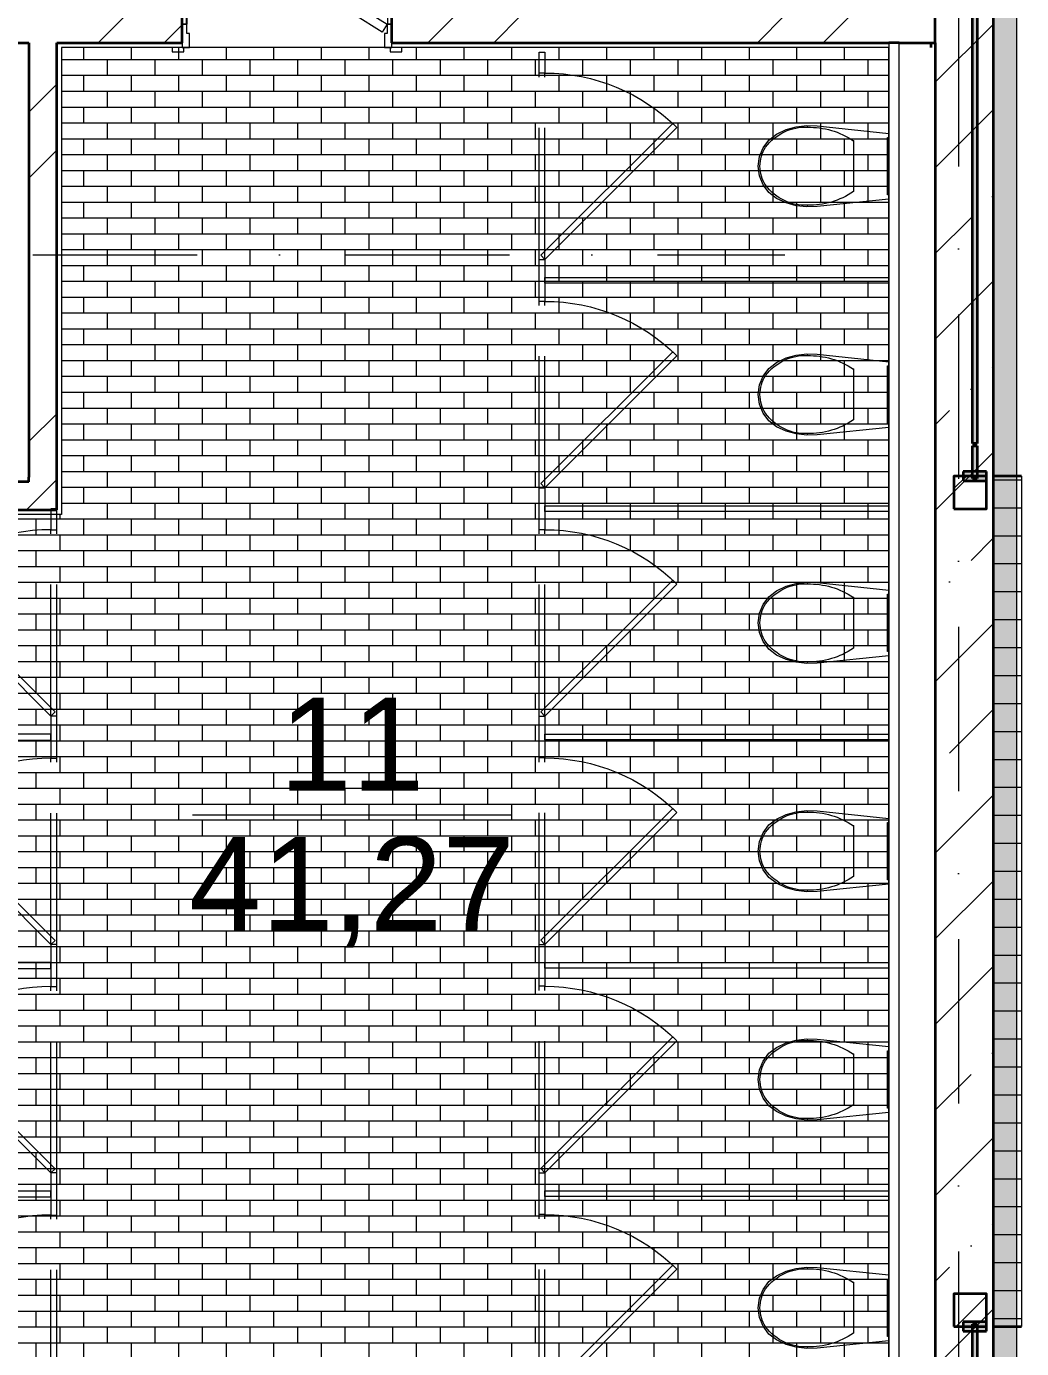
# Model space of a CAD drawing. Header units: millimetres. Extents: x -34838 to 729576, y -214038 to 121482.
# Drawn here: x 618180 to 622450, y -52929 to -47254 of the extents above; entities that cross this region are included whole.
import ezdxf
from ezdxf.enums import TextEntityAlignment as Align

# ---------------------------------------------------------------- set-up
doc = ezdxf.new("R2010")
doc.units = ezdxf.units.MM
doc.header["$MEASUREMENT"] = 0
for name, pattern in [('Невидимая', [782.444447, 564.444447, -218]), ('Штриховая', [1128.888893, 564.444447, -564.444447]), ('Штрихпунктирная', [1340.555525, 705.555534, -352.777767, 0, -282.222223])]:
    doc.linetypes.add(name, pattern=pattern)
doc.layers.add('0_Ном._пера__54', color=7, linetype='Continuous', lineweight=15, true_color=0x5f5f5f)
for name, color, linetype in [('А _ ОСІ КООРДИНАЦІЙНІ.3D', 7, 'Continuous'), ('АБ _ 0 _ СТІНИ _ ЗОВНІШНІ .3D', 7, 'Continuous'), ('АБ _ 0 _ СТІНИ _ НАВІСНІ .3D', 7, 'Continuous'), ('АБ _ 0 _ СТІНИ _ ПЕРЕГОРОДКИ (ГК).3D', 7, 'Continuous'), ('АБ _ 1 _ КОЛОНИ _ КБ.3D', 7, 'Continuous'), ('АП _ 0 _ ОБЛАДНАННЯ (НИЖНЄ).3D', 7, 'Continuous'), ('АП _ ТЕП _ ЗОНИ ПРИМІЩЕНЬ .3D', 7, 'Continuous'), ('Двери ARCHICAD', 7, 'Continuous')]:
    doc.layers.add(name, color=color, linetype=linetype)
for name, color, linetype, lineweight in [('А _ ОСІ КООРДИНАЦІЙНІ.3D_Ном._пера__105', 7, 'Continuous', 13), ('А _ ОСІ КООРДИНАЦІЙНІ.3D_Ном._пера__25', 7, 'Continuous', 0), ('АБ _ 0 _ СТІНИ _ ЗОВНІШНІ .3D_Ном._пера__1', 7, 'Continuous', 13), ('АБ _ 0 _ СТІНИ _ ЗОВНІШНІ .3D_Ном._пера__27', 7, 'Continuous', 35), ('АБ _ 0 _ СТІНИ _ ЗОВНІШНІ .3D_Ном._пера__67', 7, 'Continuous', 15), ('АБ _ 0 _ СТІНИ _ НАВІСНІ .3D_Ном._пера__27', 7, 'Continuous', 35), ('АБ _ 0 _ СТІНИ _ ПЕРЕГОРОДКИ (ГК).3D_Ном._пера__67', 7, 'Continuous', 15), ('АБ _ 1 _ КОЛОНИ _ КБ.3D_Ном._пера__28', 7, 'Continuous', 35), ('АП _ 0 _ ОБЛАДНАННЯ (НИЖНЄ).3D_Ном._пера__1', 7, 'Continuous', 13), ('АП _ ТЕП _ ЗОНИ ПРИМІЩЕНЬ .3D_Ном._пера__122', 255, 'Continuous', 0), ('Двери ARCHICAD_Ном._пера__1', 7, 'Continuous', 13), ('Двери ARCHICAD_Ном._пера__23', 7, 'Continuous', 20), ('Двери ARCHICAD_Ном._пера__27', 7, 'Continuous', 35), ('Двери ARCHICAD_Ном._пера__3', 7, 'Continuous', 15), ('Паспорта Зон ARCHICAD_Ном._пера__5', 7, 'Continuous', 0)]:
    doc.layers.add(name, color=color, linetype=linetype, lineweight=lineweight)
doc.styles.add('СГЕНЕРИР_СТИЛЬ_1', font='Arial.ttf')
pattern_1 = [(45, (0, 0), (-707.107, 707.107), []), (45, (-141.4, 141.4), (-707.107, 707.107), [])]
pattern_2 = [(0, (0, 0), (0, 150), [0, -150])]
pattern_3 = [(45, (0, 0), (-318.198, 318.198), []), (45, (-106.07, 106.07), (-318.198, 318.198), [])]

# ---------------------------------------------------------------- blocks, each defined once
blk = doc.blocks.new('Жіночі санвузли_11_9_4', base_point=(93396.2, 3596.8))
at = {"layer": 'АП _ ТЕП _ ЗОНИ ПРИМІЩЕНЬ .3D', "linetype": 'Continuous', "lineweight": 0, "true_color": 0xffffff}
h = blk.add_hatch(dxfattribs=at)
h.set_pattern_fill('П___ЦЕГЛА_ЛОЖКОВАЯ_ПЕРЕВ_D7', style=0, pattern_type=2)
h.set_pattern_definition([(0, (0, 0), (0, 68), []), (90, (0, 0), (-204, 0), [68, -68]), (90, (102, 68), (-204, 0), [68, -68])])
h.paths.add_polyline_path([(95700, -1850), (95700, 6890.5), (92150, 6890.5), (92150, 4886), (90630, 4886), (90630, -1850)])
at = {"layer": 'Паспорта Зон ARCHICAD_Ном._пера__5', "color": 7, "linetype": 'Continuous', "lineweight": 0}
blk.add_line((92712.3, 3596.8), (94080.1, 3596.8), dxfattribs=at)
at = {"layer": 'Паспорта Зон ARCHICAD_Ном._пера__5', "color": 7, "lineweight": 0, "style": 'СГЕНЕРИР_СТИЛЬ_1'}
for tag, p in [('ROOM_NUMBER', (93396.2, 3899.7)), ('ROOM_AREA', (93396.2, 3300.9))]:
    blk.add_attdef(tag, text='', height=400, dxfattribs=at).set_placement(p, align=Align.MIDDLE_CENTER)
blk = doc.blocks.new('Стена_5_4', base_point=(96075, -2075))
at = {"layer": 'АБ _ 0 _ СТІНИ _ ЗОВНІШНІ .3D', "linetype": 'Continuous', "lineweight": 0, "true_color": 0x000000}
h = blk.add_hatch(dxfattribs=at)
h.set_pattern_fill('М___БЕТОН_АРМОВАНИЙ___З__C5', color=18, style=0, pattern_type=2)
h.set_pattern_definition([(45, (0, 0), (-367.6955, 367.6955), []), (45, (-183.85, 183.85), (-367.6955, 367.6955), [390, -130, 0, -130])])
h.paths.add_polyline_path([(96150, -1950), (96150, 11975), (95900, 11975), (95900, -1950)])
h = blk.add_hatch(dxfattribs=at)
h.set_pattern_fill('М___ІЗОЛЯЦІЯ_ПІНОПЛАСТ_0004', color=18, style=0, pattern_type=2)
h.set_pattern_definition([(90, (0, 0), (-86.60254, 0), [50, -100]), (90, (-43.3, 75), (-86.60254, 0), [50, -100]), (150, (-2e-13, 50), (43.30127, 75), [50, -100]), (150, (-86.6, 50), (43.30127, 75), [50, -100]), (210, (0, 0), (-43.30127, 75), [50, -100]), (210, (-86.6, -3e-13), (-43.30127, 75), [50, -100])])
h.paths.add_polyline_path([(96250, -1950), (96250, 11975), (96150, 11975), (96150, -1950)])
at = {"layer": 'АБ _ 0 _ СТІНИ _ ЗОВНІШНІ .3D_Ном._пера__27', "color": 7, "linetype": 'Continuous', "lineweight": 35}
for p, q in [((96150, -1950), (96150, 11975)), ((95900, 6910.5), (95900, 7030.5)), ((95880, 6910.5), (95900, 6910.5)), ((95900, 6910.5), (95900, -1950))]:
    blk.add_line(p, q, dxfattribs=at)
at = {"layer": 'АБ _ 0 _ СТІНИ _ ЗОВНІШНІ .3D_Ном._пера__67', "color": 7, "linetype": 'Continuous', "lineweight": 15}
blk.add_line((96250, -1950), (96250, 11975), dxfattribs=at)
blk = doc.blocks.new('Стена_10_4', base_point=(96270, 5050.4))
at = {"layer": 'АБ _ 0 _ СТІНИ _ ЗОВНІШНІ .3D', "linetype": 'Continuous', "lineweight": 0, "true_color": 0x000000}
h = blk.add_hatch(dxfattribs=at)
h.set_pattern_fill('М___ФАНЕРА_1_0004', color=18, style=0, pattern_type=2)
h.set_pattern_definition([(0, (0, 0), (0, 120), [])])
h.paths.add_polyline_path([(96270, 5050.4), (96150, 5050.4), (96150, 1400.4), (96270, 1400.4)])
at = {"layer": 'АБ _ 0 _ СТІНИ _ ЗОВНІШНІ .3D_Ном._пера__1', "color": 7, "linetype": 'Continuous', "lineweight": 13, "flags": 128}
for points in [[(96150, 5050.4), (96150, 1400.4)], [(96270, 5050.4), (96270, 1400.4)]]:
    blk.add_lwpolyline(points, dxfattribs=at)
at = {"layer": 'АБ _ 0 _ СТІНИ _ ЗОВНІШНІ .3D_Ном._пера__27', "color": 7, "linetype": 'Continuous', "lineweight": 35}
blk.add_line((96270, 5050.4), (96150, 5050.4), dxfattribs=at)
at = {"layer": 'АБ _ 0 _ СТІНИ _ ЗОВНІШНІ .3D_Ном._пера__27', "color": 7, "linetype": 'Continuous', "lineweight": 35, "flags": 128}
blk.add_lwpolyline([(96150, 1400.4), (96270, 1400.4)], dxfattribs=at)
blk = doc.blocks.new('Металлическая Дверь 22_4')
at = {"layer": 'Двери ARCHICAD_Ном._пера__1', "color": 7, "linetype": 'Continuous', "lineweight": 13}
blk.add_arc((430, 0), 860, 148.0002, 180, dxfattribs=at)
at = {"layer": 'Двери ARCHICAD_Ном._пера__23', "color": 7, "linetype": 'Continuous', "lineweight": 20}
for p, q in [((-430, 0), (-450, 0)), ((-450, 0), (-450, -100)), ((-430, -40), (-430, 0)), ((450, 0), (430, 0)), ((430, 0), (430, -40)), ((450, -100), (450, 0)), ((-418, -40), (-430, -40)), ((-418, -100), (-418, -40)), ((430, -40), (418, -40)), ((418, -40), (418, -100)), ((-450, -100), (-418, -100)), ((418, -100), (450, -100))]:
    blk.add_line(p, q, dxfattribs=at)
at = {"layer": 'Двери ARCHICAD_Ном._пера__27', "color": 7, "linetype": 'Continuous', "lineweight": 35}
for p, q in [((-450, 0), (-450, 40)), ((-450, 0), (-450, 40)), ((-450, -80), (-450, 0)), ((-450, -80), (-450, 0)), ((450, 0), (450, 40)), ((450, 0), (450, 40)), ((450, -80), (450, 0)), ((450, -80), (450, 0))]:
    blk.add_line(p, q, dxfattribs=at)
at = {"layer": 'Двери ARCHICAD_Ном._пера__3', "color": 7, "linetype": 'Continuous', "lineweight": 15}
for p, q in [((-320.5, 421.8), (-299.3, 455.7)), ((-299.3, 455.7), (430, 0)), ((408.8, -33.9), (-320.5, 421.8)), ((-443, 79), (-493, 79)), ((-493, 79), (-493, 60)), ((-493, 60), (-443, 60)), ((-431, 60), (-450, 60)), ((-450, 60), (-450, 0)), ((-443, 60), (-443, 79)), ((-431, 0), (-431, 60)), ((450, 60), (431, 60)), ((431, 60), (431, 0)), ((493, 79), (443, 79)), ((443, 79), (443, 60)), ((443, 60), (493, 60)), ((450, 0), (450, 60)), ((493, 60), (493, 79)), ((-450, 0), (-431, 0)), ((430, 0), (408.8, -33.9)), ((431, 0), (450, 0)), ((-443, -100), (-493, -100)), ((-493, -100), (-493, -119)), ((-443, -119), (-443, -100)), ((493, -100), (443, -100)), ((443, -100), (443, -119)), ((493, -119), (493, -100)), ((-493, -119), (-443, -119)), ((443, -119), (493, -119))]:
    blk.add_line(p, q, dxfattribs=at)
blk = doc.blocks.new('Стена_41_4', base_point=(96075, 6970.5))
at = {"layer": 'АБ _ 0 _ СТІНИ _ ЗОВНІШНІ .3D', "linetype": 'Continuous', "lineweight": 0, "true_color": 0x000000}
h = blk.add_hatch(dxfattribs=at)
h.set_pattern_fill('М___ЦЕГЛА_ОБЛИЧКУВАЛЬНА__3E', color=18, style=0, pattern_type=2)
h.set_pattern_definition(pattern_1)
h.paths.add_polyline_path([(91643.5, 6910.5), (92010, 6910.5), (92010, 7030.5), (91643.5, 7030.5)])
h = blk.add_hatch(dxfattribs=at)
h.set_pattern_fill('М___ЦЕГЛА_ОБЛИЧКУВАЛЬНА__3E', color=18, style=0, pattern_type=2)
h.set_pattern_definition(pattern_1)
h.paths.add_polyline_path([(92010, 6910.5), (92130, 6910.5), (92130, 7030.5), (92010, 7030.5)])
h = blk.add_hatch(dxfattribs=at)
h.set_pattern_fill('М___ЦЕГЛА_ОБЛИЧКУВАЛЬНА__3E', color=18, style=0, pattern_type=2)
h.set_pattern_definition(pattern_1)
h.paths.add_polyline_path([(92130, 6910.5), (92667.8, 6910.5), (92667.8, 7030.5), (92130, 7030.5)])
h = blk.add_hatch(dxfattribs=at)
h.set_pattern_fill('М___ЦЕГЛА_ОБЛИЧКУВАЛЬНА__3E', color=18, style=0, pattern_type=2)
h.set_pattern_definition(pattern_1)
h.paths.add_polyline_path([(93567.8, 6910.5), (95880, 6910.5), (95880, 7030.5), (93567.8, 7030.5)])
h = blk.add_hatch(dxfattribs=at)
h.set_pattern_fill('М___ЦЕГЛА_ОБЛИЧКУВАЛЬНА__3E', color=18, style=0, pattern_type=2)
h.set_pattern_definition(pattern_1)
h.paths.add_polyline_path([(95880, 7030.5), (95880, 6910.5), (95900, 6910.5), (95900, 7030.5)])
at = {"layer": 'АБ _ 0 _ СТІНИ _ ЗОВНІШНІ .3D_Ном._пера__27', "color": 7, "linetype": 'Continuous', "lineweight": 35}
for p, q in [((92667.8, 6910.5), (92667.8, 6990.5)), ((93567.8, 6910.5), (93567.8, 6990.5)), ((95900, 6910.5), (95900, 7030.5)), ((91643.5, 6910.5), (92010, 6910.5)), ((92010, 6910.5), (92010, 6890.5)), ((92130, 6890.5), (92130, 6910.5)), ((92130, 6910.5), (92667.8, 6910.5)), ((93567.8, 6910.5), (95700, 6910.5)), ((95730, 6910.5), (95700, 6910.5)), ((95745, 6910.5), (95730, 6910.5)), ((95745, 6910.5), (95880, 6910.5)), ((95880, 6910.5), (95900, 6910.5))]:
    blk.add_line(p, q, dxfattribs=at)
at = {"layer": 'АБ _ 0 _ СТІНИ _ ЗОВНІШНІ .3D_Ном._пера__27', "color": 7, "linetype": 'Continuous', "lineweight": 35, "flags": 128}
blk.add_lwpolyline([(95880, 6910.5), (95880, 6890.5)], dxfattribs=at)
at = {"layer": 'АБ _ 0 _ СТІНИ _ ЗОВНІШНІ .3D_Ном._пера__67', "color": 7, "linetype": 'Continuous', "lineweight": 15}
for p, q in [((95700, 6910.5), (95700, 6890.5)), ((95745, 6890.5), (95745, 6910.5))]:
    blk.add_line(p, q, dxfattribs=at)
at = {"layer": 'Двери ARCHICAD', "color": 7, "linetype": 'Continuous', "lineweight": 18, "zscale": 1000}
blk.add_blockref('Металлическая Дверь 22_4', (93117.8, 6990.5), dxfattribs=at)
blk = doc.blocks.new('Стена_44_4', base_point=(95700, 6970.5))
at = {"layer": 'АБ _ 0 _ СТІНИ _ ПЕРЕГОРОДКИ (ГК).3D', "linetype": 'Continuous', "lineweight": 0, "true_color": 0x000000}
h = blk.add_hatch(dxfattribs=at)
h.set_pattern_fill('М___ГІПСОКАРТОН_0004', color=18, style=0, pattern_type=2)
h.set_pattern_definition(pattern_2)
h.paths.add_polyline_path([(95730, 6890.5), (95745, 6890.5), (95745, 6910.5), (95730, 6910.5)])
h = blk.add_hatch(dxfattribs=at)
h.set_pattern_fill('М___ГІПСОКАРТОН_0004', color=18, style=0, pattern_type=2)
h.set_pattern_definition(pattern_2)
h.paths.add_polyline_path([(95745, -1950), (95745, 6890.5), (95730, 6890.5), (95730, -1950)])
at = {"layer": 'АБ _ 0 _ СТІНИ _ ЗОВНІШНІ .3D_Ном._пера__27', "color": 7, "linetype": 'Continuous', "lineweight": 35}
for p, q in [((95730, 6910.5), (95700, 6910.5)), ((95745, 6910.5), (95730, 6910.5))]:
    blk.add_line(p, q, dxfattribs=at)
at = {"layer": 'АБ _ 0 _ СТІНИ _ ЗОВНІШНІ .3D_Ном._пера__67', "color": 7, "linetype": 'Continuous', "lineweight": 15}
for p, q in [((95700, 6910.5), (95700, 6890.5)), ((95745, 6890.5), (95745, 6910.5))]:
    blk.add_line(p, q, dxfattribs=at)
at = {"layer": 'АБ _ 0 _ СТІНИ _ ПЕРЕГОРОДКИ (ГК).3D_Ном._пера__67', "color": 7, "linetype": 'Continuous', "lineweight": 15, "flags": 128}
for points in [[(95700, 6890.5), (95700, -1950)], [(95745, -1950), (95745, 6890.5)]]:
    blk.add_lwpolyline(points, dxfattribs=at)
blk = doc.blocks.new('Стена_50_4', base_point=(88540, 4966))
at = {"layer": 'АБ _ 0 _ СТІНИ _ ЗОВНІШНІ .3D', "linetype": 'Continuous', "lineweight": 0, "true_color": 0x000000}
h = blk.add_hatch(dxfattribs=at)
h.set_pattern_fill('М___ЦЕГЛА_ОБЛИЧКУВАЛЬНА__3E', color=18, style=0, pattern_type=2)
h.set_pattern_definition(pattern_1)
h.paths.add_polyline_path([(90180, 5026), (88600, 5026), (88600, 4906), (90180, 4906)])
h = blk.add_hatch(dxfattribs=at)
h.set_pattern_fill('М___ЦЕГЛА_ОБЛИЧКУВАЛЬНА__3E', color=18, style=0, pattern_type=2)
h.set_pattern_definition(pattern_1)
h.paths.add_polyline_path([(90430, 5026), (90180, 5026), (90180, 4906), (90430, 4906)])
h = blk.add_hatch(dxfattribs=at)
h.set_pattern_fill('М___ЦЕГЛА_ОБЛИЧКУВАЛЬНА__3E', color=18, style=0, pattern_type=2)
h.set_pattern_definition(pattern_1)
h.paths.add_polyline_path([(92010, 5026), (90430, 5026), (90430, 4906), (92010, 4906)])
h = blk.add_hatch(dxfattribs=at)
h.set_pattern_fill('М___ЦЕГЛА_ОБЛИЧКУВАЛЬНА__3E', color=18, style=0, pattern_type=2)
h.set_pattern_definition(pattern_1)
h.paths.add_polyline_path([(92010, 4906), (92130, 4906), (92010, 5026)])
h = blk.add_hatch(dxfattribs=at)
h.set_pattern_fill('М___ЦЕГЛА_ОБЛИЧКУВАЛЬНА__3E', color=18, style=0, pattern_type=2)
h.set_pattern_definition(pattern_1)
h.paths.add_polyline_path([(92010, 5026), (92130, 4906), (92130, 5026)])
at = {"layer": 'АБ _ 0 _ СТІНИ _ ЗОВНІШНІ .3D_Ном._пера__27', "color": 7, "linetype": 'Continuous', "lineweight": 35}
for p, q in [((88600, 5026), (88620, 5026)), ((90180, 5026), (88620, 5026)), ((90430, 5026), (90180, 5026)), ((92010, 5026), (90430, 5026)), ((92010, 5026), (92010, 5046)), ((92130, 4906), (92130, 5026)), ((88480, 4906), (88600, 4906)), ((88600, 4906), (89980, 4906)), ((90010, 4906), (89980, 4906)), ((90025, 4906), (90010, 4906)), ((90025, 4906), (90180, 4906)), ((90180, 4906), (90180, 4886)), ((90430, 4886), (90430, 4906)), ((90430, 4906), (90585, 4906)), ((90615, 4906), (90585, 4906)), ((90630, 4906), (90615, 4906)), ((90630, 4906), (92010, 4906)), ((92010, 4906), (92130, 4906))]:
    blk.add_line(p, q, dxfattribs=at)
at = {"layer": 'АБ _ 0 _ СТІНИ _ ЗОВНІШНІ .3D_Ном._пера__67', "color": 7, "linetype": 'Continuous', "lineweight": 15}
for p, q in [((89980, 4906), (89980, 4886)), ((90025, 4886), (90025, 4906)), ((90585, 4906), (90585, 4886)), ((90630, 4886), (90630, 4906))]:
    blk.add_line(p, q, dxfattribs=at)
blk = doc.blocks.new('Стена_51_4', base_point=(92070, 4966))
at = {"layer": 'АБ _ 0 _ СТІНИ _ ЗОВНІШНІ .3D', "linetype": 'Continuous', "lineweight": 0, "true_color": 0x000000}
h = blk.add_hatch(dxfattribs=at)
h.set_pattern_fill('М___ЦЕГЛА_ОБЛИЧКУВАЛЬНА__3E', color=18, style=0, pattern_type=2)
h.set_pattern_definition(pattern_1)
h.paths.add_polyline_path([(92010, 6890.5), (92130, 6890.5), (92130, 6910.5), (92010, 6910.5)])
h = blk.add_hatch(dxfattribs=at)
h.set_pattern_fill('М___ЦЕГЛА_ОБЛИЧКУВАЛЬНА__3E', color=18, style=0, pattern_type=2)
h.set_pattern_definition(pattern_1)
h.paths.add_polyline_path([(92130, 5026), (92130, 6890.5), (92010, 6890.5), (92010, 5026)])
at = {"layer": 'АБ _ 0 _ СТІНИ _ ЗОВНІШНІ .3D_Ном._пера__27', "color": 7, "linetype": 'Continuous', "lineweight": 35}
for p, q in [((92010, 6910.5), (92010, 6890.5)), ((92010, 6890.5), (92010, 5046)), ((92130, 6890.5), (92130, 6910.5)), ((92130, 5026), (92130, 6890.5)), ((92010, 5026), (92010, 5046)), ((92130, 4906), (92130, 5026))]:
    blk.add_line(p, q, dxfattribs=at)
blk = doc.blocks.new('Колонна_29_4', base_point=(96050, 4980.5))
at = {"layer": 'АБ _ 1 _ КОЛОНИ _ КБ.3D', "linetype": 'Continuous', "lineweight": 0, "true_color": 0x000000}
h = blk.add_hatch(dxfattribs=at)
h.set_pattern_fill('М___МЕТАЛ_СТАЛЬ_0004', color=18, style=0, pattern_type=2)
h.set_pattern_definition(pattern_3)
h.paths.add_polyline_path([(95980, 4910.5), (96120, 4910.5), (96120, 5050.5), (95980, 5050.5)])
at = {"layer": 'АБ _ 1 _ КОЛОНИ _ КБ.3D_Ном._пера__28', "color": 7, "linetype": 'Continuous', "lineweight": 35, "flags": 128}
blk.add_lwpolyline([(95980, 4910.5), (96120, 4910.5), (96120, 5050.5), (95980, 5050.5)], close=True, dxfattribs=at)
blk = doc.blocks.new('Колонна_33_4', base_point=(96050, 1470.5))
at = {"layer": 'АБ _ 1 _ КОЛОНИ _ КБ.3D', "linetype": 'Continuous', "lineweight": 0, "true_color": 0x000000}
h = blk.add_hatch(dxfattribs=at)
h.set_pattern_fill('М___МЕТАЛ_СТАЛЬ_0004', color=18, style=0, pattern_type=2)
h.set_pattern_definition(pattern_3)
h.paths.add_polyline_path([(95980, 1400.5), (96120, 1400.5), (96120, 1540.5), (95980, 1540.5)])
at = {"layer": 'АБ _ 1 _ КОЛОНИ _ КБ.3D_Ном._пера__28', "color": 7, "linetype": 'Continuous', "lineweight": 35, "flags": 128}
blk.add_lwpolyline([(95980, 1400.5), (96120, 1400.5), (96120, 1540.5), (95980, 1540.5)], close=True, dxfattribs=at)
blk = doc.blocks.new('Кабинка Сантехническая 22')
at = {"layer": 'АП _ 0 _ ОБЛАДНАННЯ (НИЖНЄ).3D_Ном._пера__1', "color": 7, "linetype": 'Continuous', "lineweight": 13}
for p, q in [((3289.3, 1500), (3256.9, 1193.4)), ((3571.2, 1500), (3289.3, 1500)), ((3553.2, 1500), (3307.2, 1500)), ((3307.2, 1500), (3307.2, 1495)), ((3307.2, 1495), (3553.2, 1495)), ((3553.2, 1495), (3553.2, 1500)), ((3603.6, 1193.4), (3571.2, 1500)), ((3932.8, 1500), (3907.8, 1500)), ((3907.8, 1500), (3907.8, 25)), ((3932.8, 25), (3932.8, 1500)), ((4269.3, 1500), (4236.9, 1193.4)), ((4551.3, 1500), (4269.3, 1500)), ((4533.3, 1500), (4287.3, 1500)), ((4287.3, 1500), (4287.3, 1495)), ((4287.3, 1495), (4533.3, 1495)), ((4533.3, 1495), (4533.3, 1500)), ((4583.6, 1193.4), (4551.3, 1500)), ((4912.8, 1500), (4887.8, 1500)), ((4887.8, 1500), (4887.8, 25)), ((4912.8, 25), (4912.8, 1500)), ((5249.4, 1500), (5217, 1193.4)), ((5531.3, 1500), (5249.4, 1500)), ((5513.4, 1500), (5267.4, 1500)), ((5267.4, 1500), (5267.4, 1495)), ((5267.4, 1495), (5513.4, 1495)), ((5513.4, 1495), (5513.4, 1500)), ((5563.7, 1193.4), (5531.3, 1500)), ((5892.9, 1500), (5867.9, 1500)), ((5867.9, 1500), (5867.9, 25)), ((5892.9, 25), (5892.9, 1500)), ((6229.4, 1500), (6197.1, 1193.4)), ((6511.4, 1500), (6229.4, 1500)), ((6493.4, 1500), (6247.4, 1500)), ((6247.4, 1500), (6247.4, 1495)), ((6247.4, 1495), (6493.4, 1495)), ((6493.4, 1495), (6493.4, 1500)), ((6543.8, 1193.4), (6511.4, 1500)), ((6873, 1500), (6848, 1500)), ((6848, 1500), (6848, 25)), ((6873, 25), (6873, 1500)), ((7209.5, 1500), (7177.1, 1193.4)), ((7491.5, 1500), (7209.5, 1500)), ((7473.5, 1500), (7227.5, 1500)), ((7227.5, 1500), (7227.5, 1495)), ((7227.5, 1495), (7473.5, 1495)), ((7473.5, 1495), (7473.5, 1500)), ((7523.8, 1193.4), (7491.5, 1500)), ((7853, 1500), (7828, 1500)), ((7828, 1500), (7828, 25)), ((7853, 25), (7853, 1500)), ((8189.6, 1500), (8157.2, 1193.4)), ((8471.5, 1500), (8189.6, 1500)), ((8453.5, 1500), (8207.5, 1500)), ((8207.5, 1500), (8207.5, 1495)), ((8207.5, 1495), (8453.5, 1495)), ((8453.5, 1495), (8453.5, 1500)), ((8503.9, 1193.4), (8471.5, 1500)), ((3430.2, 1348.6), (3321.3, 1348.6)), ((3539.2, 1348.6), (3430.2, 1348.6)), ((4410.3, 1348.6), (4301.3, 1348.6)), ((4519.2, 1348.6), (4410.3, 1348.6)), ((5390.4, 1348.6), (5281.4, 1348.6)), ((5499.3, 1348.6), (5390.4, 1348.6)), ((6370.4, 1348.6), (6261.5, 1348.6)), ((6479.4, 1348.6), (6370.4, 1348.6)), ((7350.5, 1348.6), (7241.5, 1348.6)), ((7459.4, 1348.6), (7350.5, 1348.6)), ((8330.5, 1348.6), (8221.6, 1348.6)), ((8439.5, 1348.6), (8330.5, 1348.6)), ((3256.9, 1193.4), (3255.3, 1148.2)), ((3605.1, 1148.2), (3603.6, 1193.4)), ((4236.9, 1193.4), (4235.4, 1148.2)), ((4585.2, 1148.2), (4583.6, 1193.4)), ((5217, 1193.4), (5215.4, 1148.2)), ((5565.3, 1148.2), (5563.7, 1193.4)), ((6197.1, 1193.4), (6195.5, 1148.2)), ((6545.3, 1148.2), (6543.8, 1193.4)), ((7177.1, 1193.4), (7175.6, 1148.2)), ((7525.4, 1148.2), (7523.8, 1193.4)), ((8157.2, 1193.4), (8155.6, 1148.2)), ((8505.5, 1148.2), (8503.9, 1193.4)), ((3255.3, 1148.2), (3260.8, 1103.3)), ((3599.6, 1103.3), (3605.1, 1148.2)), ((4235.4, 1148.2), (4240.9, 1103.3)), ((4579.7, 1103.3), (4585.2, 1148.2)), ((5215.4, 1148.2), (5220.9, 1103.3)), ((5559.8, 1103.3), (5565.3, 1148.2)), ((6195.5, 1148.2), (6201, 1103.3)), ((6539.8, 1103.3), (6545.3, 1148.2)), ((7175.6, 1148.2), (7181.1, 1103.3)), ((7519.9, 1103.3), (7525.4, 1148.2)), ((8155.6, 1148.2), (8161.1, 1103.3)), ((8500, 1103.3), (8505.5, 1148.2)), ((3260.8, 1103.3), (3273.2, 1059.7)), ((3587.2, 1059.7), (3599.6, 1103.3)), ((4240.9, 1103.3), (4253.3, 1059.7)), ((4567.3, 1059.7), (4579.7, 1103.3)), ((5220.9, 1103.3), (5233.3, 1059.7)), ((5547.4, 1059.7), (5559.8, 1103.3)), ((6201, 1103.3), (6213.4, 1059.7)), ((6527.4, 1059.7), (6539.8, 1103.3)), ((7181.1, 1103.3), (7193.5, 1059.7)), ((7507.5, 1059.7), (7519.9, 1103.3)), ((8161.1, 1103.3), (8173.5, 1059.7)), ((8487.6, 1059.7), (8500, 1103.3)), ((3273.2, 1059.7), (3292.2, 1018.7)), ((3568.2, 1018.7), (3587.2, 1059.7)), ((4253.3, 1059.7), (4272.3, 1018.7)), ((4548.3, 1018.7), (4567.3, 1059.7)), ((5233.3, 1059.7), (5252.4, 1018.7)), ((5528.4, 1018.7), (5547.4, 1059.7)), ((6213.4, 1059.7), (6232.4, 1018.7)), ((6508.4, 1018.7), (6527.4, 1059.7)), ((7193.5, 1059.7), (7212.5, 1018.7)), ((7488.5, 1018.7), (7507.5, 1059.7)), ((8173.5, 1059.7), (8192.6, 1018.7)), ((8468.5, 1018.7), (8487.6, 1059.7)), ((3292.2, 1018.7), (3317.8, 986.1)), ((3317.8, 986.1), (3350.9, 961.2)), ((3509.6, 961.2), (3542.6, 986.1)), ((3511.3, 971), (3511.3, 971)), ((3542.6, 986.1), (3568.2, 1018.7)), ((4272.3, 1018.7), (4297.9, 986.1)), ((4297.9, 986.1), (4330.9, 961.2)), ((4489.6, 961.2), (4522.7, 986.1)), ((4491.4, 971), (4491.4, 971)), ((4522.7, 986.1), (4548.3, 1018.7)), ((5252.4, 1018.7), (5278, 986.1)), ((5278, 986.1), (5311, 961.2)), ((5469.7, 961.2), (5502.8, 986.1)), ((5471.4, 971), (5471.4, 971)), ((5502.8, 986.1), (5528.4, 1018.7)), ((6232.4, 1018.7), (6258, 986.1)), ((6258, 986.1), (6291.1, 961.2)), ((6449.8, 961.2), (6482.8, 986.1)), ((6451.5, 971), (6451.5, 971)), ((6482.8, 986.1), (6508.4, 1018.7)), ((7212.5, 1018.7), (7238.1, 986.1)), ((7238.1, 986.1), (7271.1, 961.2)), ((7429.8, 961.2), (7462.9, 986.1)), ((7431.6, 971), (7431.6, 971)), ((7462.9, 986.1), (7488.5, 1018.7)), ((8192.6, 1018.7), (8218.1, 986.1)), ((8218.1, 986.1), (8251.2, 961.2)), ((8409.9, 961.2), (8442.9, 986.1)), ((8411.6, 971), (8411.6, 971)), ((8442.9, 986.1), (8468.5, 1018.7)), ((3350.9, 961.2), (3389.2, 945.4)), ((3389.2, 945.4), (3430.2, 940)), ((3430.2, 947.6), (3430.2, 947.6)), ((3430.2, 940), (3471.3, 945.4)), ((3471.3, 945.4), (3509.6, 961.2)), ((4330.9, 961.2), (4369.2, 945.4)), ((4369.2, 945.4), (4410.3, 940)), ((4410.3, 947.6), (4410.3, 947.6)), ((4410.3, 940), (4451.3, 945.4)), ((4451.3, 945.4), (4489.6, 961.2)), ((5311, 961.2), (5349.3, 945.4)), ((5349.3, 945.4), (5390.4, 940)), ((5390.4, 947.6), (5390.4, 947.6)), ((5390.4, 940), (5431.4, 945.4)), ((5431.4, 945.4), (5469.7, 961.2)), ((6291.1, 961.2), (6329.4, 945.4)), ((6329.4, 945.4), (6370.4, 940)), ((6370.4, 947.6), (6370.4, 947.6)), ((6370.4, 940), (6411.5, 945.4)), ((6411.5, 945.4), (6449.8, 961.2)), ((7271.1, 961.2), (7309.4, 945.4)), ((7309.4, 945.4), (7350.5, 940)), ((7350.5, 947.6), (7350.5, 947.6)), ((7350.5, 940), (7391.5, 945.4)), ((7391.5, 945.4), (7429.8, 961.2)), ((8251.2, 961.2), (8289.5, 945.4)), ((8289.5, 945.4), (8330.5, 940)), ((8330.5, 947.6), (8330.5, 947.6)), ((8330.5, 940), (8371.6, 945.4)), ((8371.6, 945.4), (8409.9, 961.2)), ((3595.9, 590.7), (3030.2, 25)), ((3047.9, 7.3), (3613.6, 573)), ((3613.6, 573), (3595.9, 590.7)), ((4576, 590.7), (4010.3, 25)), ((4028, 7.3), (4593.7, 573)), ((4593.7, 573), (4576, 590.7)), ((5556, 590.7), (4990.4, 25)), ((5008, 7.3), (5573.7, 573)), ((5573.7, 573), (5556, 590.7)), ((6536.1, 590.7), (5970.4, 25)), ((5988.1, 7.3), (6553.8, 573)), ((6553.8, 573), (6536.1, 590.7)), ((7516.2, 590.7), (6950.5, 25)), ((6968.2, 7.3), (7533.8, 573)), ((7533.8, 573), (7516.2, 590.7)), ((8496.2, 590.7), (7930.5, 25)), ((7948.2, 7.3), (8513.9, 573)), ((8513.9, 573), (8496.2, 590.7)), ((3920.3, 25), (3830.2, 25)), ((3830.2, 25), (3830.2, 0)), ((3830.2, 0), (3920.3, 0)), ((3907.8, 25), (3932.8, 25)), ((4010.3, 25), (3920.3, 25)), ((3920.3, 0), (4010.3, 0)), ((4010.3, 0), (4010.3, 25)), ((4010.3, 25), (4028, 7.3)), ((4900.3, 25), (4810.3, 25)), ((4810.3, 25), (4810.3, 0)), ((4810.3, 0), (4900.3, 0)), ((4887.8, 25), (4912.8, 25)), ((4990.4, 25), (4900.3, 25)), ((4900.3, 0), (4990.4, 0)), ((4990.4, 0), (4990.4, 25)), ((4990.4, 25), (5008, 7.3)), ((5880.4, 25), (5790.4, 25)), ((5790.4, 25), (5790.4, 0)), ((5790.4, 0), (5880.4, 0)), ((5867.9, 25), (5892.9, 25)), ((5970.4, 25), (5880.4, 25)), ((5880.4, 0), (5970.4, 0)), ((5970.4, 0), (5970.4, 25)), ((5970.4, 25), (5988.1, 7.3)), ((6860.5, 25), (6770.4, 25)), ((6770.4, 25), (6770.4, 0)), ((6770.4, 0), (6860.5, 0)), ((6848, 25), (6873, 25)), ((6950.5, 25), (6860.5, 25)), ((6860.5, 0), (6950.5, 0)), ((6950.5, 0), (6950.5, 25)), ((6950.5, 25), (6968.2, 7.3)), ((7840.5, 25), (7750.5, 25)), ((7750.5, 25), (7750.5, 0)), ((7750.5, 0), (7840.5, 0)), ((7828, 25), (7853, 25)), ((7930.5, 25), (7840.5, 25)), ((7840.5, 0), (7930.5, 0)), ((7930.5, 0), (7930.5, 25)), ((7930.5, 25), (7948.2, 7.3)), ((8820.6, 25), (8730.5, 25)), ((8730.5, 25), (8730.5, 0)), ((8730.5, 0), (8820.6, 0)), ((8820.6, 0), (8820.6, 25))]:
    blk.add_line(p, q, dxfattribs=at)
at = {"layer": 'АП _ 0 _ ОБЛАДНАННЯ (НИЖНЄ).3D_Ном._пера__1', "color": 7, "linetype": 'Невидимая', "lineweight": 13}
for p, q in [((3030.2, 25), (3830.2, 25)), ((3030.2, 0), (3830.2, 0)), ((4010.3, 25), (4810.3, 25)), ((4010.3, 0), (4810.3, 0)), ((4990.4, 25), (5790.4, 25)), ((4990.4, 0), (5790.4, 0)), ((5970.4, 25), (6770.4, 25)), ((5970.4, 0), (6770.4, 0)), ((6950.5, 25), (7750.5, 25)), ((6950.5, 0), (7750.5, 0)), ((7930.5, 25), (8730.5, 25)), ((7930.5, 0), (8730.5, 0))]:
    blk.add_line(p, q, dxfattribs=at)
at = {"layer": 'АП _ 0 _ ОБЛАДНАННЯ (НИЖНЄ).3D_Ном._пера__1', "color": 7, "linetype": 'Continuous', "lineweight": 13}
for centre in [(3030.2, 25), (4010.3, 25), (4990.4, 25), (5970.4, 25), (6950.5, 25), (7930.5, 25)]:
    blk.add_arc(centre, 800, 0, 45, dxfattribs=at)
for centre, major_axis, start_param, end_param in [((3688.3, 1160.6), (425.3, 0), 2.612188, 3.165208), ((3172.1, 1160.6), (425.3, 0), 6.259569, 6.81259), ((4668.4, 1160.6), (425.3, 0), 2.612188, 3.165208), ((4152.2, 1160.6), (425.3, 0), 6.259569, 6.81259), ((5648.5, 1160.6), (425.3, 0), 2.612188, 3.165208), ((5132.3, 1160.6), (425.3, 0), 6.259569, 6.81259), ((6628.5, 1160.6), (425.3, 0), 2.612188, 3.165208), ((6112.3, 1160.6), (425.3, 0), 6.259569, 6.81259), ((7608.6, 1160.6), (425.3, 0), 2.612188, 3.165208), ((7092.4, 1160.6), (425.3, 0), 6.259569, 6.81259), ((8588.6, 1160.6), (425.3, 0), 2.612188, 3.165208), ((8072.5, 1160.6), (425.3, 0), 6.259569, 6.81259), ((3519.7, 1139.2), (256.9, 0), 3.085861, 3.98645), ((3340.8, 1139.2), (256.9, 0), 5.438328, 6.338917), ((4499.8, 1139.2), (256.9, 0), 3.085861, 3.98645), ((4320.8, 1139.2), (256.9, 0), 5.438328, 6.338917), ((5479.8, 1139.2), (256.9, 0), 3.085861, 3.98645), ((5300.9, 1139.2), (256.9, 0), 5.438328, 6.338917), ((6459.9, 1139.2), (256.9, 0), 3.085861, 3.98645), ((6281, 1139.2), (256.9, 0), 5.438328, 6.338917), ((7439.9, 1139.2), (256.9, 0), 3.085861, 3.98645), ((7261, 1139.2), (256.9, 0), 5.438328, 6.338917), ((8420, 1139.2), (256.9, 0), 3.085861, 3.98645), ((8241.1, 1139.2), (256.9, 0), 5.438328, 6.338917), ((3431, 1068.8), (138.5, 0), 4.079884, 4.706528), ((3429.4, 1068.8), (138.5, 0), 4.71825, 5.344894), ((4411.1, 1068.8), (138.5, 0), 4.079884, 4.706528), ((4409.5, 1068.8), (138.5, 0), 4.71825, 5.344894), ((5391.2, 1068.8), (138.5, 0), 4.079884, 4.706528), ((5389.5, 1068.8), (138.5, 0), 4.71825, 5.344894), ((6371.2, 1068.8), (138.5, 0), 4.079884, 4.706528), ((6369.6, 1068.8), (138.5, 0), 4.71825, 5.344894), ((7351.3, 1068.8), (138.5, 0), 4.079884, 4.706528), ((7349.7, 1068.8), (138.5, 0), 4.71825, 5.344894), ((8331.4, 1068.8), (138.5, 0), 4.079884, 4.706528), ((8329.7, 1068.8), (138.5, 0), 4.71825, 5.344894)]:
    blk.add_ellipse(centre, major_axis=major_axis, ratio=0.875546, start_param=start_param, end_param=end_param, dxfattribs=at)
for p in [(3539.2, 1348.6), (4519.2, 1348.6), (5499.3, 1348.6), (6479.4, 1348.6), (7459.4, 1348.6), (8439.5, 1348.6), (3263.2, 1151.8), (3597.3, 1151.8), (4243.3, 1151.8), (4577.3, 1151.8), (5223.3, 1151.8), (5557.4, 1151.8), (6203.4, 1151.8), (6537.5, 1151.8), (7183.4, 1151.8), (7517.5, 1151.8), (8163.5, 1151.8), (8497.6, 1151.8), (3349.1, 971), (4329.2, 971), (5309.3, 971), (6289.3, 971), (7269.4, 971), (8249.5, 971)]:
    blk.add_point(p, dxfattribs=at)
blk = doc.blocks.new('Кабинка Сантехническая 22_2')
at = {"layer": 'АП _ 0 _ ОБЛАДНАННЯ (НИЖНЄ).3D_Ном._пера__1', "color": 7, "linetype": 'Continuous', "lineweight": 13}
for p, q in [((3909.6, 1500), (3909.6, 25)), ((3934.6, 25), (3934.6, 1500)), ((4890.2, 1500), (4890.2, 25)), ((4915.2, 25), (4915.2, 1500)), ((5870.7, 1500), (5870.7, 25)), ((5895.7, 25), (5895.7, 1500)), ((4578.1, 590.7), (4012.4, 25)), ((4030.1, 7.3), (4595.8, 573)), ((5558.6, 590.7), (4992.9, 25)), ((5010.6, 7.3), (5576.3, 573)), ((6539.2, 590.7), (5973.5, 25)), ((5991.2, 7.3), (6556.8, 573)), ((3922.1, 25), (3831.9, 25)), ((3831.9, 25), (3831.9, 0)), ((3831.9, 0), (3922.1, 0)), ((3909.6, 25), (3934.6, 25)), ((4012.4, 25), (3922.1, 25)), ((3922.1, 0), (4012.4, 0)), ((4012.4, 0), (4012.4, 25)), ((4012.4, 25), (4030.1, 7.3)), ((4902.7, 25), (4812.4, 25)), ((4812.4, 25), (4812.4, 0)), ((4812.4, 0), (4902.7, 0)), ((4890.2, 25), (4915.2, 25)), ((4992.9, 25), (4902.7, 25)), ((4902.7, 0), (4992.9, 0)), ((4992.9, 0), (4992.9, 25)), ((4992.9, 25), (5010.6, 7.3)), ((5883.2, 25), (5792.9, 25)), ((5792.9, 25), (5792.9, 0)), ((5792.9, 0), (5883.2, 0)), ((5870.7, 25), (5895.7, 25)), ((5973.5, 25), (5883.2, 25)), ((5883.2, 0), (5973.5, 0)), ((5973.5, 0), (5973.5, 25)), ((5973.5, 25), (5991.2, 7.3)), ((6863.7, 25), (6773.5, 25)), ((6773.5, 25), (6773.5, 0)), ((6773.5, 0), (6863.7, 0)), ((6863.7, 0), (6863.7, 25))]:
    blk.add_line(p, q, dxfattribs=at)
at = {"layer": 'АП _ 0 _ ОБЛАДНАННЯ (НИЖНЄ).3D_Ном._пера__1', "color": 7, "linetype": 'Невидимая', "lineweight": 13}
for p, q in [((3031.9, 25), (3831.9, 25)), ((3031.9, 0), (3831.9, 0)), ((4012.4, 25), (4812.4, 25)), ((4012.4, 0), (4812.4, 0)), ((4992.9, 25), (5792.9, 25)), ((4992.9, 0), (5792.9, 0)), ((5973.5, 25), (6773.5, 25)), ((5973.5, 0), (6773.5, 0))]:
    blk.add_line(p, q, dxfattribs=at)
at = {"layer": 'АП _ 0 _ ОБЛАДНАННЯ (НИЖНЄ).3D_Ном._пера__1', "color": 7, "linetype": 'Continuous', "lineweight": 13}
for centre in [(3031.9, 25), (4012.4, 25), (4992.9, 25), (5973.5, 25)]:
    blk.add_arc(centre, 800, 0, 45, dxfattribs=at)
blk = doc.blocks.new('Навесная Стена_3_4')
at = {"layer": 'АБ _ 0 _ СТІНИ _ НАВІСНІ .3D', "linetype": 'Continuous', "lineweight": 0, "true_color": 0x000000}
for points in [[(96119.2, 1420.5), (96019.2, 1420.5), (96019.2, 1380.5), (96119.2, 1380.5)], [(96079.2, 55), (96059.2, 55), (96059.2, 1410.5), (96079.2, 1410.5)], [(96079.2, -1945), (96059.2, -1945), (96059.2, 45), (96079.2, 45)], [(96079.2, -2094.8), (96059.2, -2094.8), (96059.2, -1955), (96079.2, -1955)], [(96119.2, -2104.8), (96119.2, -2064.8), (96019.2, -2064.8), (96019.2, -2104.8)]]:
    blk.add_hatch(color=18, dxfattribs=at).paths.add_polyline_path(points)
at = {"layer": 'АБ _ 0 _ СТІНИ _ НАВІСНІ .3D_Ном._пера__27', "color": 7, "linetype": 'Continuous', "lineweight": 35}
for p, q in [((96119.2, 1420.5), (96019.2, 1420.5)), ((96019.2, 1420.5), (96019.2, 1380.5)), ((96119.2, 1380.5), (96119.2, 1420.5)), ((96019.2, 1380.5), (96119.2, 1380.5)), ((96059.2, 1410.5), (96079.2, 1410.5)), ((96059.2, 55), (96059.2, 1410.5)), ((96079.2, 1410.5), (96079.2, 55)), ((96079.2, 55), (96059.2, 55)), ((96059.2, 45), (96079.2, 45)), ((96059.2, -1945), (96059.2, 45)), ((96079.2, 45), (96079.2, -1945)), ((96079.2, -1945), (96059.2, -1945)), ((96059.2, -1955), (96079.2, -1955)), ((96059.2, -2094.8), (96059.2, -1955)), ((96079.2, -1955), (96079.2, -2094.8)), ((96119.2, -2064.8), (96019.2, -2064.8)), ((96019.2, -2064.8), (96019.2, -2104.8)), ((96079.2, -2094.8), (96059.2, -2094.8)), ((96119.2, -2104.8), (96119.2, -2064.8)), ((96019.2, -2104.8), (96119.2, -2104.8))]:
    blk.add_line(p, q, dxfattribs=at)
blk = doc.blocks.new('Навесная Стена_4_4')
at = {"layer": 'АБ _ 0 _ СТІНИ _ НАВІСНІ .3D', "linetype": 'Continuous', "lineweight": 0, "true_color": 0x000000}
for points in [[(96120, 8447.4), (96020, 8447.4), (96020, 8407.4), (96120, 8407.4)], [(96080, 7190.2), (96060, 7190.2), (96060, 8437.4), (96080, 8437.4)], [(96080, 5190.2), (96060, 5190.2), (96060, 7180.2), (96080, 7180.2)], [(96080, 5040.5), (96060, 5040.5), (96060, 5180.2), (96080, 5180.2)], [(96120, 5030.5), (96120, 5070.5), (96020, 5070.5), (96020, 5030.5)]]:
    blk.add_hatch(color=18, dxfattribs=at).paths.add_polyline_path(points)
at = {"layer": 'АБ _ 0 _ СТІНИ _ НАВІСНІ .3D_Ном._пера__27', "color": 7, "linetype": 'Continuous', "lineweight": 35}
for p, q in [((96120, 8447.4), (96020, 8447.4)), ((96020, 8447.4), (96020, 8407.4)), ((96020, 8407.4), (96120, 8407.4)), ((96060, 8437.4), (96080, 8437.4)), ((96060, 7190.2), (96060, 8437.4)), ((96080, 8437.4), (96080, 7190.2)), ((96120, 8407.4), (96120, 8447.4)), ((96080, 7190.2), (96060, 7190.2)), ((96060, 7180.2), (96080, 7180.2)), ((96060, 5190.2), (96060, 7180.2)), ((96080, 7180.2), (96080, 5190.2)), ((96080, 5190.2), (96060, 5190.2)), ((96060, 5180.2), (96080, 5180.2)), ((96060, 5040.5), (96060, 5180.2)), ((96080, 5180.2), (96080, 5040.5)), ((96120, 5070.5), (96020, 5070.5)), ((96020, 5070.5), (96020, 5030.5)), ((96120, 5030.5), (96120, 5070.5)), ((96020, 5030.5), (96120, 5030.5)), ((96080, 5040.5), (96060, 5040.5))]:
    blk.add_line(p, q, dxfattribs=at)
blk = doc.blocks.new('Стандартный Маркер Сетки_2')
at = {"layer": 'А _ ОСІ КООРДИНАЦІЙНІ.3D_Ном._пера__105', "color": 7, "linetype": 'Штрихпунктирная', "lineweight": 13}
for p, q in [((500, 0), (99754.182117, 0)), ((99754.182117, 0), (100254.182117, 0))]:
    blk.add_line(p, q, dxfattribs=at)
at = {"layer": 'А _ ОСІ КООРДИНАЦІЙНІ.3D_Ном._пера__25', "color": 7, "lineweight": 0, "style": 'СГЕНЕРИР_СТИЛЬ_1'}
blk.add_attdef('AC_MarkerText_1', text='', height=700, dxfattribs=at).set_placement((-1000, 40.005), align=Align.MIDDLE_CENTER)
blk = doc.blocks.new('Стандартный Маркер Сетки_4')
at = {"layer": 'А _ ОСІ КООРДИНАЦІЙНІ.3D_Ном._пера__105', "color": 7, "linetype": 'Штрихпунктирная', "lineweight": 13}
blk.add_line((500, 0), (18386, 0), dxfattribs=at)
at = {"layer": 'А _ ОСІ КООРДИНАЦІЙНІ.3D_Ном._пера__25', "color": 7, "lineweight": 0, "style": 'СГЕНЕРИР_СТИЛЬ_1'}
blk.add_attdef('AC_MarkerText_1', text='', height=700, rotation=90, dxfattribs=at).set_placement((19886, 34.2), align=Align.MIDDLE_CENTER)

msp = doc.modelspace()

# ---------------------------------------------------------------- linework, layer by layer
at = {"layer": '0_Ном._пера__54', "color": 251, "linetype": 'Штриховая', "lineweight": 15, "true_color": 0x5f5f5f}
msp.add_line((622430, -59354.5), (622430, -39054.5), dxfattribs=at)
at = {"layer": 'АП _ ТЕП _ ЗОНИ ПРИМІЩЕНЬ .3D_Ном._пера__122', "color": 255, "linetype": 'Continuous', "lineweight": 0, "flags": 128}
msp.add_lwpolyline([(621880, -56084.5), (621880, -47344.1), (618330, -47344.1), (618330, -49348.5), (616810, -49348.5), (616810, -56084.5)], close=True, dxfattribs=at)

# ---------------------------------------------------------------- block references
at = {"layer": 'А _ ОСІ КООРДИНАЦІЙНІ.3D', "color": 7, "linetype": 'Continuous', "lineweight": 60, "zscale": 1000, "rotation": 270}
msp.add_blockref('Стандартный Маркер Сетки_4', (622180, -41287.4), dxfattribs=at)
at = {"layer": 'А _ ОСІ КООРДИНАЦІЙНІ.3D', "color": 7, "linetype": 'Continuous', "lineweight": 60, "zscale": 1000}
msp.add_blockref('Стандартный Маркер Сетки_2', (521180, -48234.5), dxfattribs=at)
at = {"layer": 'АБ _ 0 _ СТІНИ _ ЗОВНІШНІ .3D', "color": 7, "lineweight": 20}
for name, p in [('Стена_10_4', (622449.9, -49184.1)), ('Стена_5_4', (622255, -56309.5)), ('Стена_41_4', (622255, -47264.1)), ('Стена_51_4', (618250, -49268.5)), ('Стена_50_4', (614720, -49268.5))]:
    msp.add_blockref(name, p, dxfattribs=at)
at = {"layer": 'АБ _ 0 _ СТІНИ _ НАВІСНІ .3D', "linetype": 'Continuous', "lineweight": 0}
for name in ['Навесная Стена_4_4', 'Навесная Стена_3_4']:
    msp.add_blockref(name, (526180, -54234.5), dxfattribs=at)
at = {"layer": 'АБ _ 0 _ СТІНИ _ ПЕРЕГОРОДКИ (ГК).3D', "color": 7, "lineweight": 20}
msp.add_blockref('Стена_44_4', (621880, -47264.1), dxfattribs=at)
at = {"layer": 'АБ _ 1 _ КОЛОНИ _ КБ.3D', "color": 7, "lineweight": 35}
for name, p in [('Колонна_29_4', (622230, -49254.1)), ('Колонна_33_4', (622230, -52764.1))]:
    msp.add_blockref(name, p, dxfattribs=at)
at = {"layer": 'АП _ 0 _ ОБЛАДНАННЯ (НИЖНЄ).3D', "color": 7, "linetype": 'Continuous', "lineweight": 13, "xscale": -1, "zscale": 1000, "rotation": 270}
msp.add_blockref('Кабинка Сантехническая 22', (620380, -56184.5), dxfattribs=at)
at = {"layer": 'АП _ 0 _ ОБЛАДНАННЯ (НИЖНЄ).3D', "color": 7, "linetype": 'Continuous', "lineweight": 13, "zscale": 1000, "rotation": 90}
msp.add_blockref('Кабинка Сантехническая 22_2', (618310, -56187.8), dxfattribs=at)
at = {"layer": 'АП _ ТЕП _ ЗОНИ ПРИМІЩЕНЬ .3D', "color": 7, "linetype": 'Continuous', "lineweight": 0}
msp.add_blockref('Жіночі санвузли_11_9_4', (619576.1, -50637.7), dxfattribs=at).add_auto_attribs({'ROOM_NUMBER': '11', 'ROOM_AREA': '41,27'})

doc.saveas('drawing.dxf')
